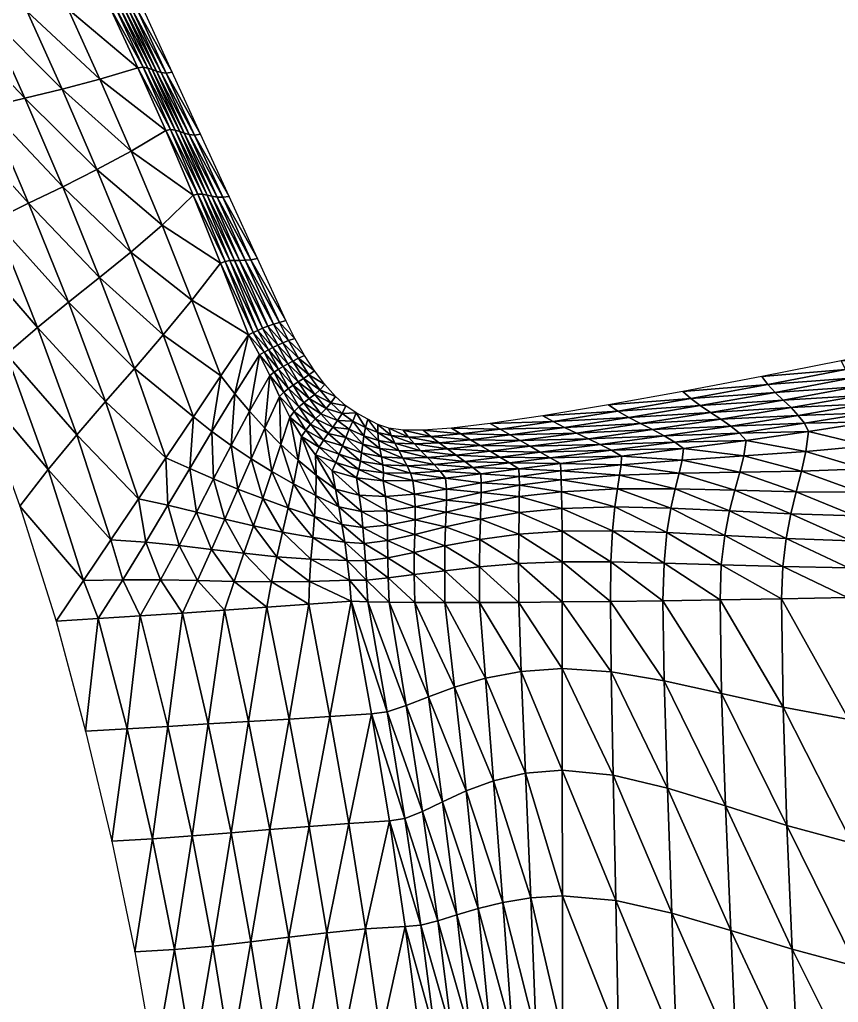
# Model space of a CAD drawing. Header units: millimetres. Extents: x -25.9 to 40.5, y -39.9 to 19.
# Drawn here: x -12.65 to -1.89, y -10.02 to 2.89 of the extents above; entities that cross this region are included whole.
import ezdxf

# ---------------------------------------------------------------- set-up
doc = ezdxf.new("R2010")
doc.units = ezdxf.units.MM
doc.layers.get('0').update_dxf_attribs({"color": 153, "true_color": 0x5890e1})

msp = doc.modelspace()

# ---------------------------------------------------------------- meshes
at = {"color": 81, "true_color": 0x99e499}
mesh = msp.add_polyface(dxfattribs=at)
corners = [(-15.225, 4.114, 11.819), (-14.658, 2.87, 12.063), (-14.132, 2.904, 12.086), (-13.559, 1.618, 12.333), (-14.67, 4.073, 11.858), (-13.606, 2.935, 12.111), (-13.071, 1.738, 12.337), (-14.116, 4.035, 11.897), (-13.079, 2.965, 12.135), (-12.581, 1.856, 12.341), (-13.56, 3.997, 11.936), (-12.548, 2.996, 12.159), (-12.089, 1.976, 12.345), (-13.001, 3.957, 11.975), (-12.012, 3.027, 12.181), (-11.594, 2.107, 12.345), (-15.783, 4.16, 11.779), (-15.187, 2.833, 12.041), (-14.046, 1.486, 12.331), (-11.093, 2.255, 12.342), (-11.468, 3.061, 12.202), (-12.435, 3.913, 12.014), (-11.785, 3.866, 11.852), (-11.398, 3.065, 12.006), (-11.335, 3.055, 11.81), (-11.026, 2.261, 12.152), (-10.965, 2.251, 11.961), (-11.718, 3.857, 11.652), (-11.276, 3.038, 11.614), (-10.907, 2.232, 11.77), (-11.656, 3.843, 11.452), (-11.219, 3.019, 11.418), (-10.85, 2.21, 11.578), (-11.596, 3.828, 11.252), (-11.159, 3.005, 11.221), (-11.533, 3.817, 11.052), (-10.789, 2.192, 11.387), (-11.093, 3.001, 11.025), (-11.466, 3.815, 10.851), (-10.721, 2.186, 11.197), (-11.859, 3.863, 12.051), (-10.643, 2.197, 11.009), (-11.017, 3.013, 10.829), (-11.391, 3.829, 10.649)]
mesh.append_faces([[corners[k] for k in face] for face in [(0, 1, 2), (3, 2, 1), (4, 2, 5), (2, 3, 6), (6, 5, 2), (7, 5, 8), (5, 6, 9), (9, 8, 5), (10, 8, 11), (8, 9, 12), (12, 11, 8), (13, 11, 14), (11, 12, 15), (15, 14, 11), (18, 1, 17), (14, 15, 19), (21, 14, 20), (22, 23, 24), (23, 25, 26), (26, 24, 23), (27, 24, 28), (24, 26, 29), (29, 28, 24), (30, 28, 31), (28, 29, 32), (32, 31, 28), (33, 31, 34), (34, 35, 33), (31, 32, 36), (36, 34, 31), (35, 34, 37), (37, 38, 35), (34, 36, 39), (39, 37, 34), (25, 23, 20), (37, 39, 41), (38, 37, 42)]], dxfattribs={"vtx0": -1, "vtx1": -1, "vtx2": -1, "color": 81})
mesh.append_faces([[corners[k] for k in face] for face in [(16, 17, 1), (19, 20, 14), (40, 20, 23), (20, 19, 25), (41, 42, 37), (42, 43, 38)]], dxfattribs={"vtx1": -1, "vtx2": -1, "color": 81})
mesh = msp.add_polyface(dxfattribs=at)
corners = [(-14.658, 2.87, 12.063), (-14.046, 1.486, 12.331), (-13.559, 1.618, 12.333), (-13.423, 0.011, 12.61), (-12.977, 0.252, 12.587), (-12.82, -1.508, 12.887), (-12.414, -1.155, 12.841), (-12.53, 0.475, 12.568), (-13.071, 1.738, 12.337), (-12.006, -0.824, 12.798), (-11.518, -2.129, 13.02), (-12.082, 0.693, 12.55), (-12.581, 1.856, 12.341), (-11.597, -0.499, 12.756), (-11.14, -1.695, 12.956), (-11.632, 0.917, 12.53), (-12.089, 1.976, 12.345), (-11.187, -0.166, 12.713), (-10.761, -1.255, 12.891), (-11.181, 1.159, 12.507), (-11.594, 2.107, 12.345), (-10.777, 0.189, 12.666), (-10.384, -0.797, 12.823), (-15.187, 2.833, 12.041), (-14.535, 1.337, 12.332), (-10.368, 0.581, 12.612), (-10.729, 1.432, 12.478), (-13.867, -0.261, 12.637), (-11.093, 2.255, 12.342), (-13.223, -1.897, 12.939), (-11.026, 2.261, 12.152), (-10.664, 1.442, 12.294), (-10.604, 1.434, 12.109), (-10.965, 2.251, 11.961), (-10.545, 1.416, 11.922), (-10.907, 2.232, 11.77), (-10.485, 1.394, 11.736), (-10.85, 2.21, 11.578)]
mesh.append_faces([[corners[k] for k in face] for face in [(0, 1, 2), (1, 3, 4), (4, 2, 1), (3, 5, 6), (6, 4, 3), (2, 4, 7), (7, 8, 2), (4, 6, 9), (9, 7, 4), (10, 9, 6), (8, 7, 11), (11, 12, 8), (7, 9, 13), (13, 11, 7), (9, 10, 14), (14, 13, 9), (12, 11, 15), (15, 16, 12), (11, 13, 17), (17, 15, 11), (13, 14, 18), (18, 17, 13), (16, 15, 19), (19, 20, 16), (15, 17, 21), (21, 19, 15), (17, 18, 22), (22, 21, 17), (19, 21, 25), (3, 1, 24), (20, 19, 26), (5, 3, 27), (30, 31, 32), (32, 33, 30), (34, 35, 33), (36, 37, 35), (31, 30, 28)]], dxfattribs={"vtx0": -1, "vtx1": -1, "vtx2": -1, "color": 81})
mesh.append_faces([[corners[k] for k in face] for face in [(23, 24, 1), (25, 26, 19), (24, 27, 3), (26, 28, 20), (27, 29, 5), (28, 26, 31)]], dxfattribs={"vtx1": -1, "vtx2": -1, "color": 81})
mesh = msp.add_polyface(dxfattribs=at)
corners = [(-10.008, -0.31, 12.75), (-10.368, 0.581, 12.612), (-10.777, 0.189, 12.666), (-10.384, -0.797, 12.823), (-10.664, 1.442, 12.294), (-10.306, 0.595, 12.435), (-10.246, 0.594, 12.255), (-10.604, 1.434, 12.109), (-9.947, -0.289, 12.578), (-9.886, -0.279, 12.403), (-10.965, 2.251, 11.961), (-10.545, 1.416, 11.922), (-10.185, 0.582, 12.075), (-9.823, -0.276, 12.229), (-10.907, 2.232, 11.77), (-10.485, 1.394, 11.736), (-10.122, 0.568, 11.895), (-9.757, -0.276, 12.055), (-10.85, 2.21, 11.578), (-10.421, 1.377, 11.552), (-10.789, 2.192, 11.387), (-10.054, 0.556, 11.716), (-9.686, -0.274, 11.884), (-10.35, 1.37, 11.369), (-10.721, 2.186, 11.197), (-9.98, 0.553, 11.541), (-9.608, -0.267, 11.715), (-9.149, -1.067, 11.731), (-9.523, -0.251, 11.551), (-9.519, -1.196, 12.557), (-9.896, 0.565, 11.37), (-9.455, -1.168, 12.388), (-10.27, 1.381, 11.19), (-9.387, -1.141, 12.221), (-10.643, 2.197, 11.009), (-10.729, 1.432, 12.478), (-9.314, -1.115, 12.055), (-9.235, -1.09, 11.892)]
mesh.append_faces([[corners[k] for k in face] for face in [(2, 3, 0), (4, 5, 6), (6, 7, 4), (5, 8, 9), (9, 6, 5), (10, 7, 11), (7, 6, 12), (12, 11, 7), (6, 9, 13), (13, 12, 6), (14, 11, 15), (11, 12, 16), (16, 15, 11), (12, 13, 17), (17, 16, 12), (18, 15, 19), (19, 20, 18), (15, 16, 21), (21, 19, 15), (16, 17, 22), (22, 21, 16), (20, 19, 23), (23, 24, 20), (19, 21, 25), (25, 23, 19), (21, 22, 26), (26, 25, 21), (29, 9, 8), (25, 26, 28), (31, 13, 9), (23, 25, 30), (33, 17, 13), (24, 23, 32), (5, 4, 35), (36, 22, 17), (8, 5, 1), (37, 26, 22)]], dxfattribs={"vtx0": -1, "vtx1": -1, "vtx2": -1, "color": 81})
mesh.append_faces([[corners[k] for k in face] for face in [(0, 1, 2), (27, 28, 26), (28, 30, 25), (30, 32, 23), (32, 34, 24), (35, 1, 5), (1, 0, 8)]], dxfattribs={"vtx1": -1, "vtx2": -1, "color": 81})
mesh = msp.add_polyface(dxfattribs=at)
corners = [(-9.641, -1.253, 12.896), (-10.008, -0.31, 12.75), (-10.384, -0.797, 12.823), (-10.003, -1.792, 12.979), (-10.761, -1.255, 12.891), (-9.82, -2.028, 13.026), (-9.494, -1.515, 12.949), (-9.58, -1.224, 12.726), (-9.947, -0.289, 12.578), (-9.608, -0.267, 11.715), (-9.235, -1.09, 11.892), (-9.149, -1.067, 11.731), (-9.519, -1.196, 12.557), (-9.886, -0.279, 12.403), (-9.455, -1.168, 12.388), (-9.823, -0.276, 12.229), (-9.387, -1.141, 12.221), (-9.757, -0.276, 12.055), (-9.314, -1.115, 12.055), (-9.686, -0.274, 11.884), (-9.436, -1.482, 12.778), (-9.304, -1.745, 12.837), (-9.246, -1.706, 12.665), (-9.378, -1.45, 12.609), (-9.186, -1.669, 12.494), (-9.319, -1.419, 12.44), (-9.123, -1.633, 12.324), (-9.257, -1.388, 12.272), (-9.056, -1.598, 12.155), (-9.189, -1.358, 12.107), (-8.917, -1.826, 12.199), (-8.984, -1.561, 11.988), (-9.115, -1.329, 11.943), (-8.846, -1.779, 12.027), (-9.032, -1.302, 11.781), (-9.361, -1.788, 13.01), (-8.773, -1.726, 11.857), (-8.906, -1.523, 11.822)]
mesh.append_faces([[corners[k] for k in face] for face in [(3, 2, 4), (7, 8, 1), (20, 21, 22), (22, 23, 20), (23, 22, 24), (24, 25, 23), (25, 24, 26), (26, 27, 25), (27, 26, 28), (28, 29, 27), (30, 28, 26), (29, 28, 31), (31, 32, 29), (33, 31, 28), (10, 32, 34), (21, 20, 6), (18, 29, 32), (16, 27, 29), (14, 25, 27), (12, 23, 25), (32, 31, 37), (7, 20, 23)]], dxfattribs={"vtx0": -1, "vtx1": -1, "vtx2": -1, "color": 81})
mesh.append_faces([[corners[k] for k in face] for face in [(2, 3, 0), (5, 6, 0), (9, 10, 11), (8, 7, 12), (13, 12, 14), (15, 14, 16), (17, 16, 18), (19, 18, 10), (20, 7, 0), (32, 10, 18), (29, 18, 16), (27, 16, 14), (25, 14, 12), (23, 12, 7)]], dxfattribs={"vtx0": -1, "vtx2": -1, "color": 81})
mesh.append_faces([[corners[k] for k in face] for face in [(0, 1, 2), (0, 6, 20), (6, 35, 21), (36, 37, 31), (37, 34, 32)]], dxfattribs={"vtx1": -1, "vtx2": -1, "color": 81})
mesh.append_faces([[corners[k] for k in face] for face in [(1, 0, 7), (34, 11, 10)]], dxfattribs={"vtx2": -1, "color": 81})
mesh = msp.add_polyface(dxfattribs=at)
corners = [(-12.82, -1.508, 12.887), (-12.271, -3.022, 13.152), (-11.896, -2.567, 13.085), (-12.414, -1.155, 12.841), (-11.518, -2.129, 13.02), (-11.809, -4.482, 13.391), (-12.644, -3.504, 13.223), (-11.449, -3.946, 13.309), (-11.088, -3.409, 13.227), (-10.726, -2.871, 13.144), (-11.14, -1.695, 12.956), (-10.365, -2.332, 13.062), (-10.761, -1.255, 12.891), (-13.223, -1.897, 12.939), (-10.003, -1.792, 12.979), (-9.576, -3.762, 13.307), (-9.454, -3.405, 13.263), (-9.779, -3.279, 13.235), (-9.95, -3.673, 13.287), (-9.607, -2.883, 13.183), (-10.125, -4.072, 13.34), (-10.322, -3.582, 13.266), (-10.099, -3.147, 13.204), (-9.87, -2.708, 13.142), (-9.427, -2.48, 13.13), (-9.628, -2.258, 13.078), (-10.551, -4.022, 13.328), (-10.699, -3.493, 13.245), (-10.413, -3.011, 13.173), (-10.123, -2.525, 13.101), (-9.82, -2.028, 13.026), (-9.641, -1.253, 12.896), (-10.989, -3.978, 13.317), (-9.494, -1.515, 12.949), (-9.361, -1.788, 13.01)]
mesh.append_faces([[corners[k] for k in face] for face in [(0, 1, 2), (2, 3, 0), (3, 2, 4), (5, 1, 6), (7, 2, 1), (8, 4, 2), (9, 10, 4), (11, 12, 10), (1, 0, 13), (15, 16, 17), (17, 18, 15), (19, 17, 16), (20, 18, 21), (18, 17, 22), (22, 21, 18), (17, 19, 23), (23, 22, 17), (19, 24, 25), (25, 23, 19), (26, 21, 27), (21, 22, 28), (28, 27, 21), (22, 23, 29), (29, 28, 22), (23, 25, 30), (30, 29, 23), (29, 30, 14), (28, 29, 11), (27, 28, 9), (32, 27, 8), (33, 30, 25)]], dxfattribs={"vtx0": -1, "vtx1": -1, "vtx2": -1, "color": 81})
mesh.append_faces([[corners[k] for k in face] for face in [(1, 5, 7), (2, 7, 8), (4, 8, 9), (10, 9, 11), (12, 11, 14), (25, 34, 33)]], dxfattribs={"vtx0": -1, "vtx2": -1, "color": 81})
mesh.append_faces([[corners[k] for k in face] for face in [(13, 6, 1), (31, 14, 30), (14, 11, 29), (11, 9, 28), (9, 8, 27), (8, 7, 32)]], dxfattribs={"vtx1": -1, "vtx2": -1, "color": 81})
mesh = msp.add_polyface(dxfattribs=at)
corners = [(-0.821, -3.967, 12.835), (-0.796, -3.627, 12.802), (-1.672, -3.631, 12.862), (-0.765, -3.292, 12.769), (-1.614, -3.319, 12.827), (-0.73, -2.956, 12.733), (-1.555, -3.016, 12.792), (-0.692, -2.613, 12.694), (-1.503, -2.712, 12.755), (-1.721, -3.959, 12.897), (-2.513, -3.606, 12.916), (-2.443, -3.315, 12.881), (-2.374, -3.045, 12.847), (-2.317, -2.786, 12.812), (-1.463, -2.398, 12.715), (-2.281, -2.524, 12.777), (-1.532, -2.162, 12.288), (-1.487, -2.278, 12.498), (-0.654, -2.13, 12.428), (-0.67, -2.004, 12.211), (-0.698, -1.88, 12), (-1.591, -2.049, 12.083), (-0.734, -1.757, 11.794), (-1.659, -1.936, 11.883), (-0.775, -1.634, 11.59), (-1.729, -1.824, 11.684), (-0.816, -1.511, 11.388), (-1.795, -1.71, 11.487), (-2.416, -2.312, 12.366), (-2.337, -2.416, 12.569), (-2.512, -2.21, 12.168), (-2.616, -2.11, 11.973), (-2.72, -2.009, 11.779), (-2.816, -1.907, 11.586), (-1.851, -1.594, 11.289), (-0.853, -1.387, 11.187), (-2.895, -1.801, 11.392), (-0.655, -2.258, 12.652)]
mesh.append_faces([[corners[k] for k in face] for face in [(0, 1, 2), (1, 3, 4), (4, 2, 1), (3, 5, 6), (6, 4, 3), (5, 7, 8), (8, 6, 5), (9, 2, 10), (2, 4, 11), (11, 10, 2), (4, 6, 12), (12, 11, 4), (6, 8, 13), (13, 12, 6), (14, 8, 7), (15, 13, 8), (16, 17, 18), (19, 20, 21), (21, 16, 19), (20, 22, 23), (23, 21, 20), (22, 24, 25), (25, 23, 22), (24, 26, 27), (27, 25, 24), (17, 16, 28), (28, 29, 17), (16, 21, 30), (30, 28, 16), (21, 23, 31), (31, 30, 21), (23, 25, 32), (32, 31, 23), (25, 27, 33), (33, 32, 25), (34, 27, 26), (36, 33, 27), (14, 17, 29)]], dxfattribs={"vtx0": -1, "vtx1": -1, "vtx2": -1, "color": 81})
mesh.append_faces([[corners[k] for k in face] for face in [(8, 14, 15), (26, 35, 34), (27, 34, 36), (29, 15, 14), (17, 14, 37)]], dxfattribs={"vtx0": -1, "vtx2": -1, "color": 81})
mesh = msp.add_polyface(dxfattribs=at)
corners = [(-8.797, -3.918, 13.331), (-8.774, -3.639, 13.298), (-9.119, -3.526, 13.285), (-9.194, -3.845, 13.322), (-9.049, -3.211, 13.249), (-8.989, -2.899, 13.215), (-8.757, -3.366, 13.267), (-9.454, -3.405, 13.263), (-9.576, -3.762, 13.307), (-9.333, -3.05, 13.22), (-9.214, -2.694, 13.177), (-9.607, -2.883, 13.183), (-9.427, -2.48, 13.13), (-8.943, -2.591, 13.181), (-8.751, -3.096, 13.239), (-9.096, -2.333, 13.132), (-9.232, -2.063, 13.073), (-9.361, -1.788, 13.01), (-9.628, -2.258, 13.078), (-9.304, -1.745, 12.837), (-9.176, -2.007, 12.897), (-9.116, -1.958, 12.721), (-9.246, -1.706, 12.665), (-9.041, -2.262, 12.952), (-8.979, -2.2, 12.772), (-8.889, -2.504, 12.997), (-8.828, -2.429, 12.814), (-9.052, -1.913, 12.546), (-9.186, -1.669, 12.494), (-8.912, -2.145, 12.593), (-8.986, -1.87, 12.372), (-9.123, -1.633, 12.324), (-8.842, -2.092, 12.415), (-8.917, -1.826, 12.199), (-8.771, -2.037, 12.237), (-9.056, -1.598, 12.155), (-8.846, -1.779, 12.027)]
mesh.append_faces([[corners[k] for k in face] for face in [(0, 1, 2), (2, 3, 0), (4, 2, 1), (5, 4, 6), (3, 2, 7), (7, 8, 3), (2, 4, 9), (9, 7, 2), (4, 5, 10), (10, 9, 4), (7, 9, 11), (9, 10, 12), (12, 11, 9), (13, 5, 14), (15, 10, 5), (16, 12, 10), (17, 18, 12), (19, 20, 21), (21, 22, 19), (20, 23, 24), (24, 21, 20), (23, 25, 26), (26, 24, 23), (22, 21, 27), (27, 28, 22), (21, 24, 29), (29, 27, 21), (28, 27, 30), (30, 31, 28), (27, 29, 32), (32, 30, 27), (31, 30, 33), (34, 33, 30), (35, 33, 36), (20, 19, 17), (23, 20, 16), (25, 23, 15)]], dxfattribs={"vtx0": -1, "vtx1": -1, "vtx2": -1, "color": 81})
mesh.append_faces([[corners[k] for k in face] for face in [(5, 13, 15), (10, 15, 16), (12, 16, 17)]], dxfattribs={"vtx0": -1, "vtx2": -1, "color": 81})
mesh.append_faces([[corners[k] for k in face] for face in [(17, 16, 20), (16, 15, 23), (15, 13, 25)]], dxfattribs={"vtx1": -1, "vtx2": -1, "color": 81})
mesh = msp.add_polyface(dxfattribs=at)
corners = [(-7.932, -2.641, 12.266), (-7.942, -2.535, 12.079), (-8.102, -2.471, 12.09), (-8.124, -2.58, 12.278), (-8.225, -2.277, 11.91), (-8.271, -2.386, 12.097), (-8.072, -2.363, 11.903), (-8.316, -2.494, 12.285), (-8.361, -2.603, 12.472), (-8.14, -2.691, 12.467), (-7.94, -2.432, 11.893), (-8.654, -2.637, 12.84), (-8.828, -2.429, 12.814), (-8.889, -2.504, 12.997), (-8.979, -2.2, 12.772), (-8.761, -2.359, 12.63), (-8.912, -2.145, 12.593), (-8.594, -2.55, 12.654), (-8.691, -2.292, 12.447), (-8.842, -2.092, 12.415), (-8.531, -2.465, 12.467), (-8.986, -1.87, 12.372), (-8.771, -2.037, 12.237), (-8.622, -2.223, 12.265), (-8.47, -2.378, 12.281), (-8.917, -1.826, 12.199), (-8.702, -1.977, 12.059), (-8.846, -1.779, 12.027), (-8.557, -2.148, 12.082), (-8.412, -2.286, 12.095), (-8.36, -2.188, 11.909), (-8.498, -2.063, 11.9), (-8.636, -1.908, 11.883), (-8.773, -1.726, 11.857), (-8.984, -1.561, 11.988)]
mesh.append_faces([[corners[k] for k in face] for face in [(0, 1, 2), (2, 3, 0), (3, 2, 5), (9, 3, 7), (6, 2, 1), (11, 12, 13), (14, 12, 15), (15, 16, 14), (12, 11, 17), (17, 15, 12), (16, 15, 18), (18, 19, 16), (15, 17, 20), (20, 18, 15), (21, 19, 22), (19, 18, 23), (23, 22, 19), (18, 20, 24), (24, 23, 18), (25, 22, 26), (26, 27, 25), (22, 23, 28), (28, 26, 22), (23, 24, 29), (29, 28, 23), (28, 29, 30), (26, 28, 31), (8, 20, 17), (27, 26, 32), (7, 24, 20), (34, 27, 33), (5, 29, 24)]], dxfattribs={"vtx0": -1, "vtx1": -1, "vtx2": -1, "color": 81})
mesh.append_faces([[corners[k] for k in face] for face in [(2, 6, 4), (1, 10, 6), (29, 5, 4), (20, 8, 7), (24, 7, 5)]], dxfattribs={"vtx0": -1, "vtx2": -1, "color": 81})
mesh.append_faces([[corners[k] for k in face] for face in [(4, 5, 2), (5, 7, 3), (7, 8, 9), (4, 30, 29), (30, 31, 28), (31, 32, 26), (32, 33, 27)]], dxfattribs={"vtx1": -1, "vtx2": -1, "color": 81})
mesh = msp.add_polyface(dxfattribs=at)
corners = [(-2.575, -3.929, 12.954), (-2.513, -3.606, 12.916), (-3.32, -3.567, 12.966), (-3.383, -3.889, 13.005), (-2.443, -3.315, 12.881), (-3.25, -3.295, 12.931), (-2.374, -3.045, 12.847), (-3.183, -3.059, 12.899), (-2.317, -2.786, 12.812), (-3.131, -2.845, 12.868), (-4.091, -3.532, 13.013), (-4.143, -3.851, 13.052), (-4.034, -3.277, 12.979), (-3.981, -3.072, 12.949), (-3.941, -2.9, 12.921), (-3.103, -2.64, 12.837), (-2.281, -2.524, 12.777), (-3.924, -2.747, 12.895), (-2.337, -2.416, 12.569), (-2.416, -2.312, 12.366), (-3.304, -2.452, 12.444), (-3.191, -2.544, 12.639), (-2.512, -2.21, 12.168), (-3.434, -2.361, 12.251), (-2.616, -2.11, 11.973), (-3.571, -2.272, 12.06), (-2.72, -2.009, 11.779), (-3.705, -2.183, 11.871), (-2.816, -1.907, 11.586), (-3.829, -2.091, 11.682), (-4.178, -2.579, 12.516), (-4.04, -2.662, 12.705), (-4.33, -2.499, 12.329), (-4.488, -2.418, 12.142), (-4.642, -2.338, 11.956), (-3.933, -1.997, 11.493), (-2.895, -1.801, 11.392)]
mesh.append_faces([[corners[k] for k in face] for face in [(0, 1, 2), (2, 3, 0), (1, 4, 5), (5, 2, 1), (4, 6, 7), (7, 5, 4), (6, 8, 9), (9, 7, 6), (3, 2, 10), (10, 11, 3), (2, 5, 12), (12, 10, 2), (5, 7, 13), (13, 12, 5), (7, 9, 14), (14, 13, 7), (15, 9, 8), (17, 14, 9), (18, 19, 20), (20, 21, 18), (19, 22, 23), (23, 20, 19), (22, 24, 25), (25, 23, 22), (24, 26, 27), (27, 25, 24), (26, 28, 29), (29, 27, 26), (21, 20, 30), (30, 31, 21), (20, 23, 32), (32, 30, 20), (23, 25, 33), (33, 32, 23), (25, 27, 34), (15, 21, 31), (35, 29, 28), (16, 18, 21)]], dxfattribs={"vtx0": -1, "vtx1": -1, "vtx2": -1, "color": 81})
mesh.append_faces([[corners[k] for k in face] for face in [(8, 16, 15), (9, 15, 17), (31, 17, 15), (28, 36, 35), (21, 15, 16)]], dxfattribs={"vtx0": -1, "vtx2": -1, "color": 81})
mesh = msp.add_polyface(dxfattribs=at)
corners = [(-4.143, -3.851, 13.052), (-4.091, -3.532, 13.013), (-4.827, -3.515, 13.057), (-4.856, -3.829, 13.097), (-4.034, -3.277, 12.979), (-4.794, -3.278, 13.024), (-3.981, -3.072, 12.949), (-4.766, -3.099, 12.996), (-3.941, -2.9, 12.921), (-4.745, -2.962, 12.971), (-5.543, -2.943, 12.997), (-5.538, -3.04, 13.019), (-4.739, -2.847, 12.948), (-5.533, -3.157, 13.042), (-5.529, -3.314, 13.069), (-5.525, -3.533, 13.101), (-5.521, -3.834, 13.141), (-3.924, -2.747, 12.895), (-4.642, -2.338, 11.956), (-4.488, -2.418, 12.142), (-3.571, -2.272, 12.06), (-3.705, -2.183, 11.871), (-3.829, -2.091, 11.682), (-4.786, -2.256, 11.771), (-4.04, -2.662, 12.705), (-4.178, -2.579, 12.516), (-5.018, -2.694, 12.582), (-4.871, -2.77, 12.765), (-4.33, -2.499, 12.329), (-5.173, -2.619, 12.398), (-5.332, -2.544, 12.215), (-5.488, -2.469, 12.032), (-5.637, -2.393, 11.85), (-5.675, -2.868, 12.817), (-4.909, -2.172, 11.586), (-3.933, -1.997, 11.493), (-5.938, -2.718, 12.456), (-5.771, -2.316, 11.668), (-5.807, -2.793, 12.636)]
mesh.append_faces([[corners[k] for k in face] for face in [(0, 1, 2), (2, 3, 0), (1, 4, 5), (5, 2, 1), (4, 6, 7), (7, 5, 4), (6, 8, 9), (9, 7, 6), (7, 9, 11), (5, 7, 13), (2, 5, 14), (3, 2, 15), (12, 9, 8), (18, 19, 20), (21, 22, 23), (23, 18, 21), (24, 25, 26), (26, 27, 24), (25, 28, 29), (29, 26, 25), (28, 19, 30), (30, 29, 28), (19, 18, 31), (31, 30, 19), (18, 23, 32), (32, 31, 18), (12, 27, 33), (17, 24, 27), (34, 23, 22), (26, 29, 36), (37, 32, 23), (27, 26, 38)]], dxfattribs={"vtx0": -1, "vtx1": -1, "vtx2": -1, "color": 81})
mesh.append_faces([[corners[k] for k in face] for face in [(9, 12, 10), (8, 17, 12), (27, 12, 17), (22, 35, 34), (23, 34, 37)]], dxfattribs={"vtx0": -1, "vtx2": -1, "color": 81})
mesh.append_faces([[corners[k] for k in face] for face in [(10, 11, 9), (11, 13, 7), (13, 14, 5), (14, 15, 2), (15, 16, 3), (38, 33, 27)]], dxfattribs={"vtx1": -1, "vtx2": -1, "color": 81})
mesh.append_faces([[corners[k] for k in face] for face in [(33, 10, 12)]], dxfattribs={"vtx2": -1, "color": 81})
mesh = msp.add_polyface(dxfattribs=at)
corners = [(-6.089, -3.873, 13.183), (-6.086, -3.587, 13.142), (-6.594, -3.674, 13.185), (-6.083, -3.379, 13.109), (-6.587, -3.475, 13.152), (-6.081, -3.229, 13.08), (-6.582, -3.324, 13.124), (-6.082, -3.114, 13.056), (-6.583, -3.199, 13.1), (-6.087, -3.013, 13.034), (-5.538, -3.04, 13.019), (-5.543, -2.943, 12.997), (-6.59, -3.08, 13.078), (-5.521, -3.834, 13.141), (-5.525, -3.533, 13.101), (-5.529, -3.314, 13.069), (-5.533, -3.157, 13.042), (-6.211, -2.936, 12.854), (-6.338, -2.86, 12.676), (-6.799, -2.916, 12.718), (-6.691, -2.998, 12.897), (-5.675, -2.868, 12.817), (-5.807, -2.793, 12.636), (-5.938, -2.718, 12.456), (-6.466, -2.783, 12.499), (-6.07, -2.643, 12.276), (-6.595, -2.707, 12.322), (-6.201, -2.568, 12.096), (-6.724, -2.631, 12.145), (-6.333, -2.493, 11.915), (-6.851, -2.555, 11.967), (-6.464, -2.418, 11.735), (-5.637, -2.393, 11.85), (-5.771, -2.316, 11.668), (-5.488, -2.469, 12.032), (-5.332, -2.544, 12.215), (-5.173, -2.619, 12.398), (-5.018, -2.694, 12.582)]
mesh.append_faces([[corners[k] for k in face] for face in [(0, 1, 2), (1, 3, 4), (4, 2, 1), (3, 5, 6), (6, 4, 3), (5, 7, 8), (8, 6, 5), (9, 7, 10), (12, 8, 7), (1, 0, 13), (3, 1, 14), (5, 3, 15), (7, 5, 16), (17, 18, 19), (19, 20, 17), (18, 17, 21), (24, 18, 22), (26, 24, 23), (28, 26, 25), (9, 17, 20), (34, 32, 29), (35, 34, 27), (36, 35, 25)]], dxfattribs={"vtx0": -1, "vtx1": -1, "vtx2": -1, "color": 81})
mesh.append_faces([[corners[k] for k in face] for face in [(7, 9, 12), (17, 9, 11), (20, 12, 9), (32, 33, 31)]], dxfattribs={"vtx0": -1, "vtx2": -1, "color": 81})
mesh.append_faces([[corners[k] for k in face] for face in [(13, 14, 1), (14, 15, 3), (15, 16, 5), (16, 10, 7), (11, 21, 17), (21, 22, 18), (22, 23, 24), (23, 25, 26), (25, 27, 28), (27, 29, 30), (31, 29, 32), (29, 27, 34), (27, 25, 35), (25, 23, 36), (23, 22, 37)]], dxfattribs={"vtx1": -1, "vtx2": -1, "color": 81})
mesh.append_faces([[corners[k] for k in face] for face in [(10, 11, 9)]], dxfattribs={"vtx2": -1, "color": 81})
mesh = msp.add_polyface(dxfattribs=at)
corners = [(-7.457, -3.877, 13.266), (-7.452, -3.683, 13.237), (-7.816, -3.756, 13.27), (-7.452, -3.511, 13.21), (-7.825, -3.567, 13.244), (-7.46, -3.346, 13.186), (-7.841, -3.377, 13.22), (-8.158, -3.575, 13.265), (-8.186, -3.36, 13.241), (-7.869, -3.17, 13.198), (-7.48, -3.168, 13.164), (-8.221, -3.13, 13.218), (-7.54, -2.596, 12.039), (-7.461, -2.686, 12.22), (-7.137, -2.671, 12.186), (-7.558, -2.974, 12.796), (-7.513, -3.072, 12.98), (-7.123, -3.046, 12.94), (-7.202, -2.956, 12.76), (-7.288, -2.866, 12.58), (-7.611, -2.874, 12.613), (-7.375, -2.776, 12.4), (-7.666, -2.775, 12.43), (-7.719, -2.676, 12.246), (-7.764, -2.578, 12.063), (-7.877, -2.961, 12.825), (-7.867, -3.067, 13.012), (-7.895, -2.855, 12.639), (-7.915, -2.747, 12.452), (-7.932, -2.641, 12.266), (-7.942, -2.535, 12.079), (-8.171, -2.912, 12.843), (-8.155, -2.802, 12.655), (-8.14, -2.691, 12.467), (-8.192, -3.022, 13.031), (-7.608, -2.507, 11.857), (-7.244, -2.589, 12.008), (-7.345, -2.507, 11.827), (-7.796, -2.481, 11.879), (-7.054, -3.135, 13.122), (-7.94, -2.432, 11.893)]
mesh.append_faces([[corners[k] for k in face] for face in [(0, 1, 2), (1, 3, 4), (4, 2, 1), (3, 5, 6), (6, 4, 3), (2, 4, 7), (4, 6, 8), (9, 6, 5), (12, 13, 14), (15, 16, 17), (18, 19, 20), (20, 15, 18), (19, 21, 22), (22, 20, 19), (21, 13, 23), (23, 22, 21), (13, 12, 24), (24, 23, 13), (16, 15, 25), (25, 26, 16), (15, 20, 27), (27, 25, 15), (20, 22, 28), (28, 27, 20), (22, 23, 29), (29, 28, 22), (23, 24, 30), (30, 29, 23), (26, 25, 31), (25, 27, 32), (27, 28, 33), (9, 26, 34), (35, 12, 36), (10, 16, 26), (38, 24, 12), (40, 30, 24)]], dxfattribs={"vtx0": -1, "vtx1": -1, "vtx2": -1, "color": 81})
mesh.append_faces([[corners[k] for k in face] for face in [(5, 10, 9), (6, 9, 11), (36, 37, 35), (26, 9, 10), (12, 35, 38), (16, 10, 39), (24, 38, 40)]], dxfattribs={"vtx0": -1, "vtx2": -1, "color": 81})
mesh = msp.add_polyface(dxfattribs=at)
corners = [(-6.601, -3.942, 13.224), (-6.594, -3.674, 13.185), (-7.051, -3.777, 13.228), (-6.587, -3.475, 13.152), (-7.043, -3.583, 13.196), (-6.582, -3.324, 13.124), (-7.038, -3.424, 13.169), (-6.583, -3.199, 13.1), (-7.041, -3.282, 13.145), (-7.452, -3.683, 13.237), (-7.457, -3.877, 13.266), (-7.452, -3.511, 13.21), (-7.46, -3.346, 13.186), (-7.054, -3.135, 13.122), (-6.59, -3.08, 13.078), (-7.48, -3.168, 13.164), (-6.338, -2.86, 12.676), (-6.466, -2.783, 12.499), (-6.911, -2.834, 12.541), (-6.799, -2.916, 12.718), (-6.595, -2.707, 12.322), (-7.025, -2.753, 12.364), (-6.724, -2.631, 12.145), (-7.137, -2.671, 12.186), (-6.851, -2.555, 11.967), (-7.244, -2.589, 12.008), (-6.691, -2.998, 12.897), (-7.202, -2.956, 12.76), (-7.123, -3.046, 12.94), (-7.288, -2.866, 12.58), (-7.375, -2.776, 12.4), (-7.461, -2.686, 12.22), (-7.54, -2.596, 12.039), (-7.558, -2.974, 12.796), (-6.974, -2.478, 11.787), (-6.333, -2.493, 11.915), (-6.464, -2.418, 11.735), (-7.345, -2.507, 11.827), (-7.513, -3.072, 12.98), (-6.201, -2.568, 12.096)]
mesh.append_faces([[corners[k] for k in face] for face in [(0, 1, 2), (1, 3, 4), (4, 2, 1), (3, 5, 6), (6, 4, 3), (5, 7, 8), (8, 6, 5), (2, 4, 9), (9, 10, 2), (4, 6, 11), (11, 9, 4), (6, 8, 12), (12, 11, 6), (13, 8, 7), (15, 12, 8), (16, 17, 18), (18, 19, 16), (17, 20, 21), (21, 18, 17), (20, 22, 23), (23, 21, 20), (22, 24, 25), (25, 23, 22), (26, 19, 27), (27, 28, 26), (19, 18, 29), (29, 27, 19), (18, 21, 30), (30, 29, 18), (21, 23, 31), (31, 30, 21), (23, 25, 32), (28, 27, 33), (34, 24, 35), (37, 25, 24), (13, 28, 38), (14, 26, 28), (24, 22, 39)]], dxfattribs={"vtx0": -1, "vtx1": -1, "vtx2": -1, "color": 81})
mesh.append_faces([[corners[k] for k in face] for face in [(7, 14, 13), (8, 13, 15), (24, 34, 37), (28, 13, 14)]], dxfattribs={"vtx0": -1, "vtx2": -1, "color": 81})
mesh.append_faces([[corners[k] for k in face] for face in [(35, 36, 34)]], dxfattribs={"vtx2": -1, "color": 81})
mesh = msp.add_polyface(dxfattribs=at)
corners = [(-8.158, -3.575, 13.265), (-8.137, -3.783, 13.292), (-7.816, -3.756, 13.27), (-8.186, -3.36, 13.241), (-7.825, -3.567, 13.244), (-8.54, -3.038, 13.222), (-8.497, -3.282, 13.245), (-8.221, -3.13, 13.218), (-8.455, -3.515, 13.271), (-8.415, -3.745, 13.3), (-7.841, -3.377, 13.22), (-8.171, -2.912, 12.843), (-8.192, -3.022, 13.031), (-7.867, -3.067, 13.012), (-8.155, -2.802, 12.655), (-7.877, -2.961, 12.825), (-8.14, -2.691, 12.467), (-7.895, -2.855, 12.639), (-7.915, -2.747, 12.452), (-7.932, -2.641, 12.266), (-8.124, -2.58, 12.278), (-8.495, -2.929, 13.034), (-7.869, -3.17, 13.198), (-8.361, -2.603, 12.472), (-8.406, -2.712, 12.659), (-8.45, -2.821, 12.847), (-8.774, -3.639, 13.298), (-8.757, -3.366, 13.267), (-9.049, -3.211, 13.249), (-8.751, -3.096, 13.239), (-8.989, -2.899, 13.215), (-8.761, -2.828, 13.213), (-8.943, -2.591, 13.181), (-8.377, -3.978, 13.331), (-8.889, -2.504, 12.997), (-8.711, -2.729, 13.026), (-8.654, -2.637, 12.84), (-8.594, -2.55, 12.654)]
mesh.append_faces([[corners[k] for k in face] for face in [(0, 1, 2), (3, 0, 4), (0, 3, 6), (1, 0, 8), (7, 3, 10), (11, 12, 13), (14, 11, 15), (16, 14, 17), (18, 19, 20), (20, 16, 18), (7, 12, 21), (14, 16, 23), (11, 14, 24), (12, 11, 25), (26, 27, 28), (27, 29, 30), (31, 29, 6), (27, 26, 9), (29, 27, 8), (34, 35, 36), (21, 35, 31), (25, 36, 35), (24, 37, 36), (35, 34, 32)]], dxfattribs={"vtx0": -1, "vtx1": -1, "vtx2": -1, "color": 81})
mesh.append_faces([[corners[k] for k in face] for face in [(3, 7, 5), (12, 7, 22), (29, 31, 32), (35, 21, 25), (36, 25, 24), (37, 24, 23)]], dxfattribs={"vtx0": -1, "vtx2": -1, "color": 81})
mesh.append_faces([[corners[k] for k in face] for face in [(5, 6, 3), (6, 8, 0), (8, 9, 1), (23, 24, 14), (24, 25, 11), (25, 21, 12), (33, 9, 26), (9, 8, 27), (8, 6, 29), (32, 31, 35)]], dxfattribs={"vtx1": -1, "vtx2": -1, "color": 81})
mesh.append_faces([[corners[k] for k in face] for face in [(21, 5, 7), (6, 5, 31), (31, 5, 21)]], dxfattribs={"vtx2": -1, "color": 81})
mesh = msp.add_polyface(dxfattribs=at)
corners = [(-11.616, -4.982, 13.467), (-12.169, -5.017, 13.472), (-11.781, -6.459, 13.687), (-8.846, -4.793, 13.438), (-9.401, -4.833, 13.444), (-9.108, -6.302, 13.588), (-9.955, -4.871, 13.45), (-9.64, -6.334, 13.611), (-10.509, -4.909, 13.456), (-10.17, -6.366, 13.636), (-11.063, -4.946, 13.462), (-10.701, -6.397, 13.659), (-11.237, -6.428, 13.677), (-12.644, -3.504, 13.223), (-11.809, -4.482, 13.391), (-8.838, -4.494, 13.401), (-8.82, -4.202, 13.365), (-9.269, -4.168, 13.361), (-9.339, -4.497, 13.401), (-8.797, -3.918, 13.331), (-9.194, -3.845, 13.322), (-9.701, -4.123, 13.352), (-9.827, -4.492, 13.399), (-9.576, -3.762, 13.307), (-10.125, -4.072, 13.34), (-10.309, -4.482, 13.396), (-9.95, -3.673, 13.287), (-10.551, -4.022, 13.328), (-10.795, -4.474, 13.393), (-10.322, -3.582, 13.266), (-10.989, -3.978, 13.317), (-11.292, -4.472, 13.39), (-10.699, -3.493, 13.245), (-8.292, -4.754, 13.431), (-8.314, -4.476, 13.397), (-8.343, -4.219, 13.363), (-8.774, -3.639, 13.298), (-8.377, -3.978, 13.331), (-11.449, -3.946, 13.309)]
mesh.append_faces([[corners[k] for k in face] for face in [(15, 16, 17), (17, 18, 15), (16, 19, 20), (20, 17, 16), (18, 17, 21), (21, 22, 18), (17, 20, 23), (23, 21, 17), (22, 21, 24), (24, 25, 22), (21, 23, 26), (26, 24, 21), (25, 24, 27), (27, 28, 25), (29, 27, 24), (28, 27, 30), (30, 31, 28), (32, 30, 27), (0, 31, 14), (16, 15, 34), (10, 28, 31), (19, 16, 35), (8, 25, 28), (36, 19, 37), (6, 22, 25), (4, 18, 22), (31, 30, 38), (3, 15, 18)]], dxfattribs={"vtx0": -1, "vtx1": -1, "vtx2": -1, "color": 81})
mesh.append_faces([[corners[k] for k in face] for face in [(15, 3, 33), (31, 0, 10), (28, 10, 8), (25, 8, 6), (22, 6, 4), (18, 4, 3)]], dxfattribs={"vtx0": -1, "vtx2": -1, "color": 81})
mesh.append_faces([[corners[k] for k in face] for face in [(3, 4, 5), (4, 6, 7), (6, 8, 9), (8, 10, 11), (10, 0, 12), (38, 14, 31)]], dxfattribs={"vtx1": -1, "vtx2": -1, "color": 81})
mesh.append_faces([[corners[k] for k in face] for face in [(0, 1, 2), (13, 1, 14), (14, 1, 0)]], dxfattribs={"vtx2": -1, "color": 81})
mesh = msp.add_polyface(dxfattribs=at)
corners = [(-1.71, -7.931, 13.142), (-1.752, -6.306, 13.059), (-2.616, -6.144, 13.122), (-2.565, -7.699, 13.209), (-3.425, -5.965, 13.18), (-0.842, -4.686, 12.903), (-0.832, -6.417, 12.99), (0.144, -6.448, 12.915), (0.144, -4.666, 12.828), (-1.768, -4.704, 12.973), (-2.636, -4.72, 13.038), (-3.445, -4.734, 13.098), (-0.837, -4.318, 12.868), (-0.821, -3.967, 12.835), (-1.721, -3.959, 12.897), (-1.756, -4.314, 12.934), (-1.672, -3.631, 12.862), (-2.575, -3.929, 12.954), (-2.62, -4.297, 12.994), (-2.513, -3.606, 12.916), (-3.383, -3.889, 13.005), (-3.428, -4.273, 13.048), (0.138, -4.302, 12.796), (0.126, -3.939, 12.765), (-0.796, -3.627, 12.802), (2.294, -6.228, 12.79), (1.555, -6.338, 12.836), (1.556, -7.994, 12.894), (0.839, -6.418, 12.878), (0.839, -4.667, 12.796), (2.294, -4.668, 12.726), (1.555, -4.667, 12.762), (0.837, -4.263, 12.762), (1.556, -4.177, 12.727), (1.56, -3.711, 12.691), (0.836, -3.862, 12.728), (2.295, -4.062, 12.69)]
mesh.append_faces([[corners[k] for k in face] for face in [(0, 1, 2), (3, 2, 4), (5, 6, 7), (9, 1, 6), (10, 2, 1), (11, 4, 2), (12, 13, 14), (14, 15, 12), (16, 14, 13), (15, 14, 17), (17, 18, 15), (19, 17, 14), (18, 17, 20), (20, 21, 18), (13, 12, 22), (24, 13, 23), (10, 18, 21), (9, 15, 18), (5, 12, 15), (25, 26, 27), (7, 28, 29), (28, 26, 31), (32, 33, 34), (34, 35, 32), (33, 32, 29), (36, 33, 31), (22, 32, 35)]], dxfattribs={"vtx0": -1, "vtx1": -1, "vtx2": -1, "color": 81})
mesh.append_faces([[corners[k] for k in face] for face in [(6, 5, 9), (1, 9, 10), (2, 10, 11), (12, 5, 8), (21, 11, 10), (18, 10, 9), (15, 9, 5), (32, 22, 8), (35, 23, 22)]], dxfattribs={"vtx0": -1, "vtx2": -1, "color": 81})
mesh.append_faces([[corners[k] for k in face] for face in [(8, 22, 12), (22, 23, 13), (30, 31, 26), (31, 29, 28), (8, 29, 32), (29, 31, 33)]], dxfattribs={"vtx1": -1, "vtx2": -1, "color": 81})
mesh.append_faces([[corners[k] for k in face] for face in [(7, 8, 5), (29, 8, 7)]], dxfattribs={"vtx2": -1, "color": 81})
mesh = msp.add_polyface(dxfattribs=at)
corners = [(-6.003, -7.014, 13.487), (-6.059, -5.675, 13.375), (-6.528, -5.764, 13.417), (-6.422, -7.113, 13.531), (-6.932, -5.883, 13.455), (-6.09, -4.768, 13.29), (-5.517, -5.637, 13.333), (-5.517, -4.763, 13.249), (-6.605, -4.771, 13.325), (-7.06, -4.772, 13.356), (-5.517, -6.973, 13.444), (-3.374, -7.443, 13.271), (-3.425, -5.965, 13.18), (-4.178, -5.8, 13.234), (-4.135, -7.208, 13.33), (-4.875, -5.68, 13.285), (-4.885, -4.755, 13.203), (-4.85, -7.037, 13.387), (-4.195, -4.746, 13.153), (-3.445, -4.734, 13.098), (-3.428, -4.273, 13.048), (-3.383, -3.889, 13.005), (-4.143, -3.851, 13.052), (-4.181, -4.251, 13.098), (-4.856, -3.829, 13.097), (-4.878, -4.236, 13.145), (-5.519, -4.237, 13.19), (-5.521, -3.834, 13.141), (-6.091, -4.259, 13.231), (-6.089, -3.873, 13.183), (-6.601, -3.942, 13.224), (-6.606, -4.301, 13.271), (-6.594, -3.674, 13.185), (-7.059, -4.027, 13.264), (-7.063, -4.352, 13.307)]
mesh.append_faces([[corners[k] for k in face] for face in [(0, 1, 2), (3, 2, 4), (5, 1, 6), (8, 2, 1), (9, 4, 2), (1, 0, 10), (11, 12, 13), (14, 13, 15), (17, 15, 6), (18, 13, 12), (16, 15, 13), (20, 21, 22), (22, 23, 20), (23, 22, 24), (24, 25, 23), (16, 25, 26), (18, 23, 25), (19, 20, 23), (25, 24, 27), (28, 29, 30), (30, 31, 28), (32, 30, 29), (31, 30, 33), (29, 28, 26), (8, 31, 34), (5, 28, 31)]], dxfattribs={"vtx0": -1, "vtx1": -1, "vtx2": -1, "color": 81})
mesh.append_faces([[corners[k] for k in face] for face in [(1, 5, 8), (2, 8, 9), (15, 16, 7), (12, 19, 18), (13, 18, 16), (25, 16, 18), (23, 18, 19), (28, 5, 7), (31, 8, 5)]], dxfattribs={"vtx0": -1, "vtx2": -1, "color": 81})
mesh.append_faces([[corners[k] for k in face] for face in [(10, 6, 1), (7, 6, 15), (6, 10, 17), (27, 26, 25), (7, 26, 28), (26, 27, 29)]], dxfattribs={"vtx1": -1, "vtx2": -1, "color": 81})
mesh.append_faces([[corners[k] for k in face] for face in [(6, 7, 5), (26, 7, 16)]], dxfattribs={"vtx2": -1, "color": 81})
mesh = msp.add_polyface(dxfattribs=at)
corners = [(-8.292, -4.754, 13.431), (-8.025, -6.231, 13.558), (-7.817, -6.205, 13.543), (-8.072, -4.762, 13.42), (-7.456, -4.771, 13.382), (-7.277, -6.01, 13.49), (-6.932, -5.883, 13.455), (-7.06, -4.772, 13.356), (-7.793, -4.767, 13.404), (-7.57, -6.124, 13.52), (-7.059, -4.027, 13.264), (-7.063, -4.352, 13.307), (-6.606, -4.301, 13.271), (-7.051, -3.777, 13.228), (-6.601, -3.942, 13.224), (-7.462, -4.112, 13.3), (-7.463, -4.404, 13.339), (-7.457, -3.877, 13.266), (-7.81, -4.182, 13.33), (-7.805, -4.448, 13.365), (-7.813, -3.956, 13.298), (-7.816, -3.756, 13.27), (-8.104, -4.223, 13.352), (-8.089, -4.475, 13.385), (-8.119, -3.996, 13.321), (-8.137, -3.783, 13.292), (-8.314, -4.476, 13.397), (-8.415, -3.745, 13.3), (-8.377, -3.978, 13.331), (-8.343, -4.219, 13.363), (-6.605, -4.771, 13.325), (-8.846, -4.793, 13.438), (-8.57, -6.267, 13.569), (-8.838, -4.494, 13.401), (-8.82, -4.202, 13.365), (-8.797, -3.918, 13.331)]
mesh.append_faces([[corners[k] for k in face] for face in [(4, 5, 6), (8, 9, 5), (3, 2, 9), (10, 11, 12), (13, 10, 14), (11, 10, 15), (15, 16, 11), (10, 13, 17), (17, 15, 10), (16, 15, 18), (18, 19, 16), (15, 17, 20), (20, 18, 15), (21, 20, 17), (19, 18, 22), (22, 23, 19), (18, 20, 24), (24, 22, 18), (20, 21, 25), (25, 24, 20), (3, 23, 26), (8, 19, 23), (4, 16, 19), (24, 25, 27), (7, 11, 16), (22, 24, 28), (23, 22, 29)]], dxfattribs={"vtx0": -1, "vtx1": -1, "vtx2": -1, "color": 81})
mesh.append_faces([[corners[k] for k in face] for face in [(2, 3, 0), (6, 7, 4), (5, 4, 8), (9, 8, 3), (23, 3, 8), (19, 8, 4), (16, 4, 7), (11, 7, 30)]], dxfattribs={"vtx0": -1, "vtx2": -1, "color": 81})
mesh.append_faces([[corners[k] for k in face] for face in [(0, 1, 2), (27, 28, 24), (28, 29, 22), (29, 26, 23), (0, 31, 32), (0, 26, 33), (26, 29, 34), (29, 28, 35)]], dxfattribs={"vtx1": -1, "vtx2": -1, "color": 81})
mesh.append_faces([[corners[k] for k in face] for face in [(26, 0, 3)]], dxfattribs={"vtx2": -1, "color": 81})
mesh = msp.add_polyface(dxfattribs=at)
corners = [(-7.091, -7.387, 13.613), (-6.904, -8.875, 13.741), (-6.621, -8.789, 13.7), (-6.782, -7.245, 13.573), (-6.932, -5.883, 13.455), (-7.277, -6.01, 13.49), (-7.356, -7.515, 13.647), (-7.154, -8.953, 13.778), (-7.57, -6.124, 13.52), (-7.586, -7.607, 13.675), (-7.378, -9.008, 13.81), (-7.817, -6.205, 13.543), (-8.025, -6.231, 13.558), (-7.789, -7.638, 13.695), (-7.58, -9.026, 13.835), (-10.383, -7.837, 13.837), (-10.904, -7.874, 13.863), (-10.615, -9.329, 14.023), (-9.87, -7.797, 13.805), (-10.108, -9.283, 13.994), (-9.359, -7.754, 13.77), (-9.608, -9.226, 13.958), (-8.845, -7.712, 13.737), (-9.11, -9.166, 13.919), (-8.323, -7.673, 13.71), (-8.61, -9.108, 13.882), (-10.701, -6.397, 13.659), (-11.237, -6.428, 13.677), (-10.17, -6.366, 13.636), (-9.64, -6.334, 13.611), (-9.108, -6.302, 13.588), (-8.57, -6.267, 13.569), (-8.292, -4.754, 13.431), (-11.781, -6.459, 13.687), (-11.616, -4.982, 13.467), (-8.846, -4.793, 13.438), (-11.436, -7.905, 13.877), (-9.401, -4.833, 13.444), (-11.136, -9.36, 14.04), (-9.955, -4.871, 13.45), (-8.102, -9.059, 13.853), (-10.509, -4.909, 13.456), (-11.063, -4.946, 13.462)]
mesh.append_faces([[corners[k] for k in face] for face in [(0, 1, 2), (3, 4, 5), (5, 0, 3), (1, 0, 6), (6, 7, 1), (0, 5, 8), (8, 6, 0), (7, 6, 9), (9, 10, 7), (6, 8, 11), (11, 9, 6), (9, 11, 12), (10, 9, 13), (15, 16, 17), (18, 15, 19), (20, 18, 21), (22, 20, 23), (24, 22, 25), (16, 15, 26), (26, 27, 16), (15, 18, 28), (28, 26, 15), (18, 20, 29), (29, 28, 18), (20, 22, 30), (30, 29, 20), (22, 24, 31), (31, 30, 22), (33, 27, 34), (30, 31, 35), (36, 16, 27), (29, 30, 37), (28, 29, 39), (13, 24, 40), (26, 28, 41), (12, 31, 24), (27, 26, 42)]], dxfattribs={"vtx0": -1, "vtx1": -1, "vtx2": -1, "color": 81})
mesh.append_faces([[corners[k] for k in face] for face in [(31, 12, 32), (27, 33, 36), (16, 36, 38), (24, 13, 12)]], dxfattribs={"vtx0": -1, "vtx2": -1, "color": 81})
mesh.append_faces([[corners[k] for k in face] for face in [(12, 13, 9), (13, 14, 10)]], dxfattribs={"vtx1": -1, "vtx2": -1, "color": 81})
mesh = msp.add_polyface(dxfattribs=at)
corners = [(-5.79, -12.259, 13.859), (-5.859, -10.443, 13.742), (-6.173, -10.445, 13.784), (-6.057, -12.213, 13.9), (-5.933, -8.649, 13.613), (-6.299, -8.709, 13.657), (-6.003, -7.014, 13.487), (-6.422, -7.113, 13.531), (-6.528, -5.764, 13.417), (-6.461, -10.447, 13.826), (-6.315, -12.15, 13.941), (-6.621, -8.789, 13.7), (-6.782, -7.245, 13.573), (-6.932, -5.883, 13.455), (-6.725, -10.448, 13.866), (-6.561, -12.08, 13.98), (-6.904, -8.875, 13.741), (-7.091, -7.387, 13.613), (-6.966, -10.449, 13.904), (-6.795, -12.016, 14.019), (-5.515, -12.275, 13.818), (-5.516, -10.44, 13.699), (-5.516, -8.623, 13.57), (-5.517, -6.973, 13.444), (-4.078, -8.852, 13.433), (-4.015, -10.612, 13.534), (-3.229, -10.783, 13.454), (-4.135, -7.208, 13.33), (-3.305, -9.079, 13.364), (-4.178, -5.8, 13.234), (-3.374, -7.443, 13.271), (-3.956, -12.371, 13.626), (-4.777, -10.487, 13.616), (-4.741, -12.302, 13.721), (-4.815, -8.686, 13.501), (-4.85, -7.037, 13.387), (-4.875, -5.68, 13.285)]
mesh.append_faces([[corners[k] for k in face] for face in [(0, 1, 2), (2, 3, 0), (1, 4, 5), (5, 2, 1), (4, 6, 7), (7, 5, 4), (8, 7, 6), (3, 2, 9), (9, 10, 3), (2, 5, 11), (11, 9, 2), (5, 7, 12), (12, 11, 5), (13, 12, 7), (10, 9, 14), (14, 15, 10), (9, 11, 16), (16, 14, 9), (11, 12, 17), (15, 14, 18), (18, 19, 15), (1, 0, 20), (4, 1, 21), (6, 4, 22), (24, 25, 26), (27, 24, 28), (29, 27, 30), (31, 25, 32), (32, 33, 31), (25, 24, 34), (34, 32, 25), (24, 27, 35), (35, 34, 24), (36, 35, 27), (34, 35, 23), (32, 34, 22), (33, 32, 21)]], dxfattribs={"vtx0": -1, "vtx1": -1, "vtx2": -1, "color": 81})
mesh.append_faces([[corners[k] for k in face] for face in [(20, 21, 1), (21, 22, 4), (22, 23, 6), (23, 22, 34), (22, 21, 32), (21, 20, 33)]], dxfattribs={"vtx1": -1, "vtx2": -1, "color": 81})
mesh = msp.add_polyface(dxfattribs=at)
corners = [(-0.698, -12.731, 13.245), (-0.734, -11.26, 13.198), (-1.589, -11.138, 13.287), (-0.772, -9.712, 13.139), (-1.652, -9.551, 13.219), (-0.807, -8.095, 13.07), (-1.71, -7.931, 13.142), (-0.832, -6.417, 12.99), (-1.752, -6.306, 13.059), (-1.53, -12.663, 13.344), (-2.42, -10.969, 13.372), (-2.496, -9.326, 13.294), (-2.565, -7.699, 13.209), (-2.616, -6.144, 13.122), (-2.35, -12.569, 13.439), (-3.229, -10.783, 13.454), (-3.305, -9.079, 13.364), (-3.374, -7.443, 13.271), (-3.425, -5.965, 13.18), (-3.159, -12.466, 13.533), (-4.015, -10.612, 13.534), (-4.078, -8.852, 13.433), (-4.135, -7.208, 13.33), (0.145, -11.302, 13.103), (0.144, -9.766, 13.052), (0.144, -8.148, 12.99), (0.144, -6.448, 12.915), (2.295, -11.081, 12.905), (1.556, -11.191, 12.97), (1.557, -12.694, 12.991), (0.84, -11.271, 13.036), (1.556, -9.618, 12.938), (0.839, -9.725, 12.996), (2.294, -9.471, 12.878), (1.556, -7.994, 12.894), (0.839, -8.106, 12.944), (2.294, -7.841, 12.84), (1.555, -6.338, 12.836), (0.839, -6.418, 12.878)]
mesh.append_faces([[corners[k] for k in face] for face in [(0, 1, 2), (1, 3, 4), (4, 2, 1), (3, 5, 6), (6, 4, 3), (5, 7, 8), (8, 6, 5), (9, 2, 10), (2, 4, 11), (11, 10, 2), (4, 6, 12), (12, 11, 4), (13, 12, 6), (14, 10, 15), (10, 11, 16), (16, 15, 10), (11, 12, 17), (17, 16, 11), (18, 17, 12), (19, 15, 20), (15, 16, 21), (16, 17, 22), (3, 1, 23), (5, 3, 24), (7, 5, 25), (27, 28, 29), (30, 28, 31), (31, 32, 30), (33, 31, 28), (32, 31, 34), (34, 35, 32), (36, 34, 31), (35, 34, 37), (37, 38, 35), (25, 35, 38), (24, 32, 35), (23, 30, 32)]], dxfattribs={"vtx0": -1, "vtx1": -1, "vtx2": -1, "color": 81})
mesh.append_faces([[corners[k] for k in face] for face in [(38, 26, 25), (35, 25, 24), (32, 24, 23)]], dxfattribs={"vtx0": -1, "vtx2": -1, "color": 81})
mesh.append_faces([[corners[k] for k in face] for face in [(23, 24, 3), (24, 25, 5), (25, 26, 7)]], dxfattribs={"vtx1": -1, "vtx2": -1, "color": 81})
mesh = msp.add_polyface(dxfattribs=at)
corners = [(-6.725, -10.448, 13.866), (-6.904, -8.875, 13.741), (-7.154, -8.953, 13.778), (-6.966, -10.449, 13.904), (-6.795, -12.016, 14.019), (-7.188, -10.448, 13.939), (-7.015, -11.968, 14.056), (-7.378, -9.008, 13.81), (-7.58, -9.026, 13.835), (-7.392, -10.445, 13.97), (-7.22, -11.949, 14.091), (-9.871, -10.748, 14.126), (-10.369, -10.803, 14.155), (-10.163, -12.302, 14.255), (-9.671, -12.248, 14.229), (-9.184, -12.177, 14.199), (-9.38, -10.678, 14.091), (-8.699, -12.101, 14.166), (-8.891, -10.603, 14.053), (-8.212, -12.029, 14.136), (-8.4, -10.532, 14.018), (-7.721, -11.975, 14.109), (-7.902, -10.477, 13.989), (-10.108, -9.283, 13.994), (-10.615, -9.329, 14.023), (-9.608, -9.226, 13.958), (-9.11, -9.166, 13.919), (-8.61, -9.108, 13.882), (-8.102, -9.059, 13.853), (-10.383, -7.837, 13.837), (-9.87, -7.797, 13.805), (-9.359, -7.754, 13.77), (-8.845, -7.712, 13.737), (-8.323, -7.673, 13.71), (-11.136, -9.36, 14.04), (-10.904, -7.874, 13.863), (-10.878, -10.832, 14.173), (-7.789, -7.638, 13.695), (-10.662, -12.327, 14.274)]
mesh.append_faces([[corners[k] for k in face] for face in [(0, 1, 2), (2, 3, 0), (4, 3, 5), (5, 6, 4), (3, 2, 7), (7, 5, 3), (5, 7, 8), (6, 5, 9), (11, 12, 13), (14, 15, 16), (16, 11, 14), (15, 17, 18), (18, 16, 15), (17, 19, 20), (20, 18, 17), (19, 21, 22), (22, 20, 19), (12, 11, 23), (23, 24, 12), (11, 16, 25), (25, 23, 11), (16, 18, 26), (26, 25, 16), (18, 20, 27), (27, 26, 18), (20, 22, 28), (28, 27, 20), (24, 23, 29), (23, 25, 30), (25, 26, 31), (26, 27, 32), (27, 28, 33), (9, 22, 21), (34, 24, 35), (8, 28, 22), (36, 12, 24)]], dxfattribs={"vtx0": -1, "vtx1": -1, "vtx2": -1, "color": 81})
mesh.append_faces([[corners[k] for k in face] for face in [(21, 10, 9), (22, 9, 8), (24, 34, 36), (28, 8, 37), (12, 36, 38)]], dxfattribs={"vtx0": -1, "vtx2": -1, "color": 81})
mesh.append_faces([[corners[k] for k in face] for face in [(8, 9, 5), (9, 10, 6)]], dxfattribs={"vtx1": -1, "vtx2": -1, "color": 81})

doc.saveas('drawing.dxf')
